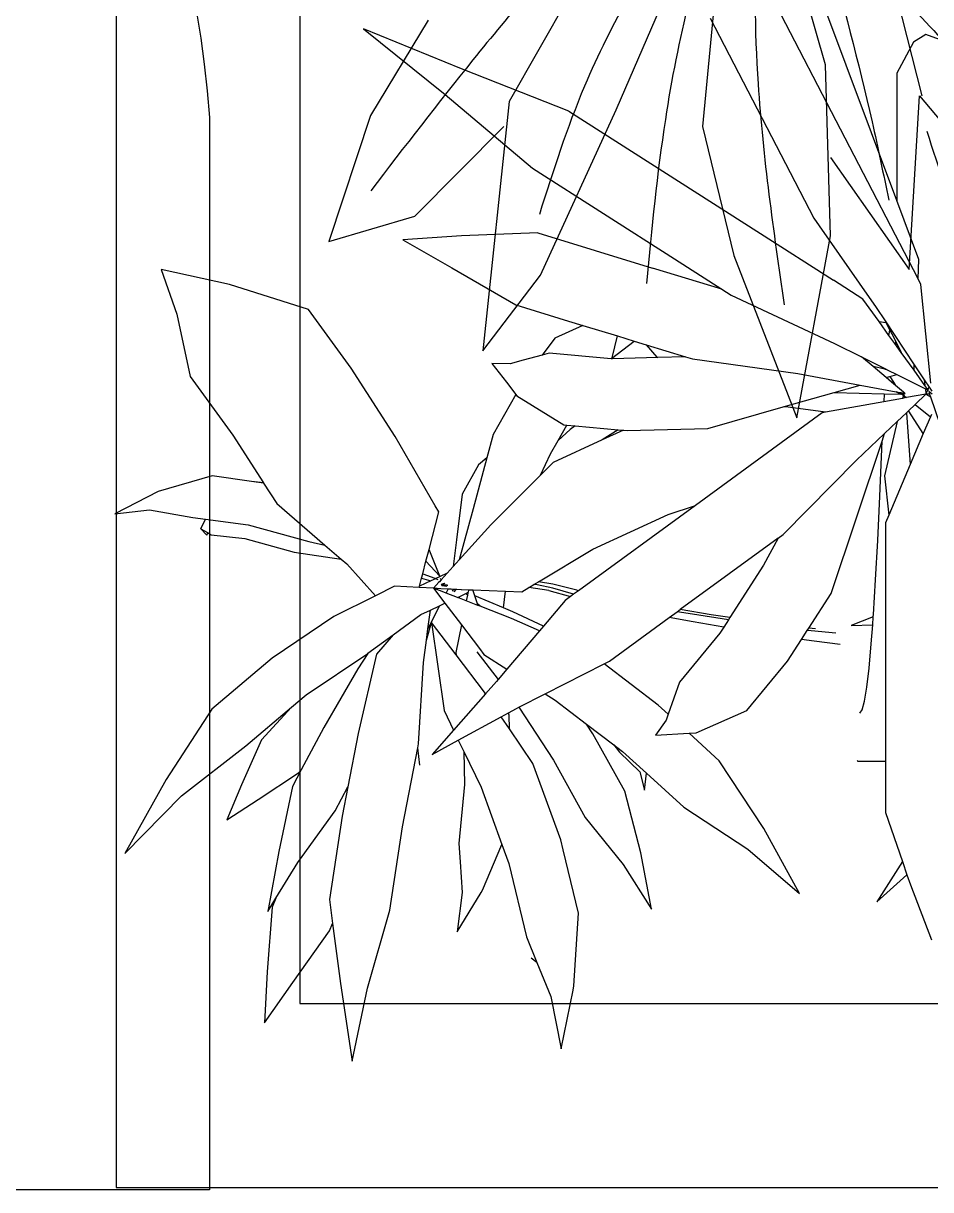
# Model space of a CAD drawing. Header units: metres. Extents: x -22 to 564, y 0 to 143.
# Drawn here: x 224.2923 to 224.5391, y 53.1689 to 53.486 of the extents above; entities that cross this region are included whole.
import ezdxf

# ---------------------------------------------------------------- set-up
doc = ezdxf.new("R2010")
doc.units = ezdxf.units.M
doc.layers.add('XREF 2N NEURO-ONCOLOGIA$0$MOBILIARIO', color=161, linetype='Continuous')
doc.layers.add('XREF 2N NEURO-ONCOLOGIA$0$Mobiliario Fijo', color=40, linetype='Continuous')

# ---------------------------------------------------------------- blocks, each defined once
blk = doc.blocks.new('XREF 2N NEURO-ONCOLOGIA$0$Ref Arq Nivel 2$0$Silla 2')
blk.add_lwpolyline([(-0.21538, -0.29), (-0.21538, -0.025), (-0.26923, -0.025), (-0.26923, -0.29, 0.928571), (0.26923, -0.29), (0.26923, -0.025), (0.21538, -0.025), (0.21538, -0.29, -0.928571)], format="xyb", close=True)
blk = doc.blocks.new('XREF 2N NEURO-ONCOLOGIA$0$A$C3610557F')
at = {"color": 52}
for p, q in [((0.9855, 0.5508), (1.2749, 1.2195)), ((0.9716, 0.8764), (0.7939, 0.5659)), ((1.3595, 0.6309), (1.2893, 0.8764)), ((1.1725, 0.8664), (1.1398, 0.5208)), ((1.5324, 0.5759), (1.4763, 0.7962)), ((0.649, 0.7112), (0.5462, 0.5408)), ((1.3688, 0.3255), (1.3595, 0.6309)), ((0.7939, 0.5659), (0.7471, 0.1201)), ((1.509, 0.2654), (1.5278, 0.5759)), ((1.5278, 0.5759), (1.7708, 0.2854)), ((0.85, 0.2554), (0.9855, 0.5508)), ((0.5462, 0.5408), (0.4713, 0.3154)), ((0.6256, 0.3606), (0.7846, 0.5208)), ((1.1398, 0.5208), (1.1959, 0.2905)), ((1.3688, 0.4658), (1.509, 0.2654)), ((0.4713, 0.3154), (0.6256, 0.3606)), ((1.3081, 0), (1.3688, 0.3255)), ((1.1959, 0.2905), (1.3081, 0)), ((0.7471, 0.1201), (0.85, 0.2554))]:
    blk.add_line(p, q, dxfattribs=at)
at = {"color": 104, "ltscale": 0.3}
for points in [[(1.2984, 1.1876), (1.4514, 0.988), (1.6214, 0.8097), (1.9018, 0.5846), (1.9953, 0.5039)], [(1.2347, 1.1664), (1.0988, 0.9158), (0.9288, 0.5931), (0.8481, 0.3638)], [(1.273, 1.1494), (1.239, 0.8861), (1.239, 0.5973), (1.2857, 0.2024)], [(1.188, 1.1367), (0.9373, 0.8819), (0.7291, 0.6398), (0.5464, 0.4062)], [(1.29, 1.1324), (1.3622, 0.8479), (1.4429, 0.5294), (1.4727, 0.3892)], [(1.1965, 1.0177), (1.1157, 0.746), (1.0733, 0.5336), (1.0393, 0.2406)], [(1.5109, 0.7375), (1.7233, 0.4869), (1.8253, 0.317)], [(1.5406, 0.5124), (1.5959, 0.3128), (1.6044, 0.2491)]]:
    blk.add_spline(points, degree=3, dxfattribs=at)
blk = doc.blocks.new('XREF 2N NEURO-ONCOLOGIA$0$PLANTA CIRCULAR-02')
at = {"color": 72}
for p, q in [((-0.25179, 0.17367), (-0.24577, 0.21329)), ((-0.24577, 0.21329), (-0.23803, 0.17604)), ((-0.14427, 0.18025), (-0.13896, 0.20693)), ((-0.13896, 0.20693), (-0.1329, 0.177)), ((-0.29066, 0.19375), (-0.27613, 0.17302)), ((-0.28917, 0.16762), (-0.29066, 0.19375)), ((-0.15135, 0.16285), (-0.14427, 0.18025)), ((-0.27613, 0.17302), (-0.25742, 0.14676)), ((-0.25581, 0.14293), (-0.25179, 0.17367)), ((-0.23803, 0.17604), (-0.22651, 0.13608)), ((-0.1329, 0.177), (-0.13246, 0.17483)), ((-0.13246, 0.17483), (-0.13045, 0.14293)), ((-0.2867, 0.13462), (-0.28917, 0.16762)), ((-0.15664, 0.14984), (-0.15135, 0.16285)), ((-0.16571, 0.11237), (-0.15664, 0.14984)), ((0.03957, 0.12318), (0.0503, 0.15126)), ((-0.25742, 0.14676), (-0.25581, 0.14293)), ((-0.19213, 0.14717), (-0.17993, 0.12715)), ((-0.1896, 0.12706), (-0.19213, 0.14717)), ((-0.25741, 0.13075), (-0.25581, 0.14293)), ((-0.13011, 0.13767), (-0.13796, 0.10525)), ((-0.13045, 0.14293), (-0.13011, 0.13767)), ((-0.28891, 0.13674), (-0.28476, 0.12997)), ((-0.2833, 0.10621), (-0.28891, 0.13674)), ((-0.28476, 0.12997), (-0.2867, 0.13462)), ((-0.22651, 0.13608), (-0.22001, 0.09352)), ((-0.10724, 0.11289), (-0.09284, 0.13569)), ((-0.09284, 0.13569), (-0.09825, 0.1069)), ((0.02246, 0.13195), (0.03779, 0.11805)), ((0.03545, 0.11127), (0.02246, 0.13195)), ((-0.28476, 0.12997), (-0.27358, 0.11173)), ((-0.25091, 0.08819), (-0.25741, 0.13075)), ((-0.19066, 0.11152), (-0.1896, 0.12706)), ((-0.17993, 0.12715), (-0.17917, 0.1259)), ((-0.17917, 0.1259), (-0.16926, 0.10263)), ((-0.04346, 0.10501), (-0.01706, 0.12754)), ((-0.01706, 0.12754), (-0.03535, 0.09444)), ((0.03779, 0.11805), (0.03957, 0.12318)), ((0.03545, 0.11127), (0.03779, 0.11805)), ((-0.27358, 0.11173), (-0.25453, 0.08532)), ((-0.1913, 0.102), (-0.19066, 0.11152)), ((-0.16926, 0.10263), (-0.16571, 0.11237)), ((-0.12667, 0.08886), (-0.10724, 0.11289)), ((0.02681, 0.08627), (0.03545, 0.11127)), ((-0.36204, 0.10721), (-0.3331, 0.0778)), ((-0.34083, 0.06946), (-0.36204, 0.10721)), ((-0.27637, 0.07292), (-0.2833, 0.10621)), ((-0.18846, 0.07199), (-0.1913, 0.102)), ((-0.17994, 0.07331), (-0.16926, 0.10263)), ((-0.13796, 0.10525), (-0.13919, 0.10019)), ((-0.09825, 0.1069), (-0.10649, 0.07541)), ((-0.07631, 0.08354), (-0.04346, 0.10501)), ((-0.13919, 0.10019), (-0.15342, 0.06113)), ((-0.30982, 0.08997), (-0.2939, 0.07964)), ((-0.30231, 0.07211), (-0.30982, 0.08997)), ((-0.22001, 0.09352), (-0.2123, 0.05321)), ((-0.03535, 0.09444), (-0.05811, 0.0598)), ((-0.25453, 0.08532), (-0.24803, 0.07317)), ((-0.24803, 0.07317), (-0.25091, 0.08819)), ((-0.14287, 0.05953), (-0.12667, 0.08886)), ((-0.0954, 0.06619), (-0.07631, 0.08354)), ((0.02681, 0.0601), (0.02681, 0.08627)), ((-0.3331, 0.0778), (-0.30019, 0.05211)), ((-0.2939, 0.07964), (-0.27325, 0.06594)), ((-0.29213, 0.04903), (-0.30231, 0.07211)), ((-0.2718, 0.06437), (-0.27637, 0.07292)), ((-0.24281, 0.04587), (-0.24803, 0.07317)), ((-0.18871, 0.05511), (-0.17994, 0.07331)), ((-0.18871, 0.05511), (-0.18846, 0.07199)), ((-0.10649, 0.07541), (-0.12269, 0.04608)), ((-0.09875, 0.06542), (-0.09628, 0.07483)), ((-0.09628, 0.07483), (-0.0954, 0.06619)), ((-0.31755, 0.03338), (-0.34083, 0.06946)), ((-0.27325, 0.06594), (-0.2718, 0.06437)), ((-0.10756, 0.05513), (-0.0954, 0.06619)), ((-0.26025, 0.04278), (-0.2718, 0.06437)), ((-0.21113, 0.0621), (-0.2123, 0.05321)), ((-0.15342, 0.06113), (-0.16543, 0.04347)), ((-0.10918, 0.05534), (-0.09875, 0.06542)), ((-0.05811, 0.0598), (-0.07353, 0.04579)), ((0.0123, 0.05942), (0.01266, 0.0601)), ((0.02681, 0.0601), (0.01266, 0.0601)), ((0.02681, -0.06178), (0.02681, 0.0601)), ((-0.20489, 0.05654), (-0.19153, 0.04925)), ((-0.19398, 0.04418), (-0.20489, 0.05654)), ((-0.19153, 0.04925), (-0.18871, 0.05511)), ((-0.16063, 0.03244), (-0.14287, 0.05953)), ((-0.11204, 0.05171), (-0.10918, 0.05534)), ((-0.11204, 0.05171), (-0.10756, 0.05513)), ((-0.30019, 0.05211), (-0.27675, 0.03236)), ((-0.27675, 0.03236), (-0.29213, 0.04903)), ((-0.2123, 0.05321), (-0.21191, 0.0512)), ((-0.21191, 0.0512), (-0.2094, 0.00956)), ((-0.19153, 0.04925), (-0.16962, 0.0373)), ((-0.12598, 0.04106), (-0.11204, 0.05171)), ((-0.24284, 0.01284), (-0.26025, 0.04278)), ((-0.23342, 0.00542), (-0.24281, 0.04587)), ((-0.19879, 0.03419), (-0.19398, 0.04418)), ((-0.17757, 0.0256), (-0.19398, 0.04418)), ((-0.16543, 0.04347), (-0.16962, 0.0373)), ((-0.16543, 0.04347), (-0.16553, 0.03647)), ((-0.12269, 0.04608), (-0.12598, 0.04106)), ((-0.0907, 0.04679), (-0.07353, 0.04579)), ((-0.08527, 0.03914), (-0.0907, 0.04679)), ((-0.07353, 0.04579), (-0.06991, 0.04557)), ((-0.06991, 0.04557), (-0.044, 0.03413)), ((-0.16962, 0.0373), (-0.16586, 0.03524)), ((-0.16553, 0.03647), (-0.16586, 0.03524)), ((-0.14206, 0.02878), (-0.12598, 0.04106)), ((-0.08421, 0.03608), (-0.08937, 0.03139)), ((-0.08421, 0.03608), (-0.08527, 0.03914)), ((-0.0785, 0.01968), (-0.08421, 0.03608)), ((-0.28665, 0.00735), (-0.31755, 0.03338)), ((-0.27675, 0.03236), (-0.26929, 0.02608)), ((-0.20529, -0.01091), (-0.19879, 0.03419)), ((-0.16586, 0.03524), (-0.16188, 0.03307)), ((-0.16188, 0.03307), (-0.16063, 0.03244)), ((-0.16063, 0.03244), (-0.14708, 0.02557)), ((-0.08937, 0.03139), (-0.11697, 0.0103)), ((-0.044, 0.03413), (-0.02333, 0.009)), ((0.01372, 0.03542), (0.01491, 0.03372)), ((0.01491, 0.03372), (0.01609, 0.02933)), ((-0.26929, 0.02608), (-0.23787, 0.00496)), ((-0.17817, 0.02473), (-0.19264, 0.00572)), ((-0.17757, 0.0256), (-0.17817, 0.02473)), ((-0.17197, 0.01925), (-0.17757, 0.0256)), ((-0.14708, 0.02557), (-0.14206, 0.02878)), ((-0.14708, 0.02557), (-0.11697, 0.0103)), ((0.01609, 0.02933), (0.01725, 0.02224)), ((-0.18209, 0.00414), (-0.17121, 0.01835)), ((-0.17121, 0.01835), (-0.17197, 0.01925)), ((-0.16669, 0.01302), (-0.17121, 0.01835)), ((-0.05782, -0.00545), (-0.0785, 0.01968)), ((0.01725, 0.02224), (0.01841, 0.01248)), ((-0.23787, 0.00496), (-0.24284, 0.01284)), ((-0.17845, 0.00549), (-0.16669, 0.01302)), ((-0.15004, -0.00661), (-0.16669, 0.01302)), ((0.01841, 0.01248), (0.01956, 0.00008)), ((-0.2551, -0.01386), (-0.28665, 0.00735)), ((-0.2094, 0.00956), (-0.20784, -0.0018)), ((-0.11697, 0.0103), (-0.11422, 0.00891)), ((-0.11422, 0.00891), (-0.08375, -0.01331)), ((-0.02333, 0.009), (-0.01613, -0.00216)), ((-0.23787, 0.00496), (-0.23774, 0.00487)), ((-0.23774, 0.00487), (-0.2248, -0.00454)), ((-0.2248, -0.00454), (-0.23342, 0.00542)), ((-0.19264, 0.00572), (-0.20529, -0.01091)), ((-0.19277, 0.00452), (-0.19264, 0.00572)), ((-0.18994, -0.00958), (-0.19277, 0.00452)), ((-0.18994, -0.00958), (-0.18076, 0.00246)), ((-0.18076, 0.00246), (-0.17845, 0.00549)), ((0.00367, 0.00046), (-0.0097, -0.00122)), ((0.01956, 0.00008), (0.02028, -0.00965)), ((-0.2248, -0.00454), (-0.21062, -0.01484)), ((-0.20784, -0.0018), (-0.20704, -0.00765)), ((-0.20784, -0.0018), (-0.20529, -0.01091)), ((-0.05588, -0.00846), (-0.05782, -0.00545)), ((-0.0097, -0.00122), (-0.01613, -0.00216)), ((-0.01613, -0.00216), (-0.01314, -0.00679)), ((0.0015, -0.00545), (-0.01112, -0.00654)), ((-0.20704, -0.00765), (-0.20547, -0.01074)), ((-0.20704, -0.00765), (-0.20574, -0.01714)), ((-0.20547, -0.01074), (-0.20109, -0.01933)), ((-0.20529, -0.01091), (-0.20547, -0.01074)), ((-0.19835, -0.02063), (-0.18994, -0.00958)), ((-0.15004, -0.00661), (-0.16431, -0.01296)), ((-0.14803, -0.00898), (-0.16359, -0.01629)), ((-0.14803, -0.00898), (-0.15004, -0.00661)), ((-0.13686, -0.02214), (-0.14803, -0.00898)), ((-0.07146, -0.01111), (-0.08375, -0.01331)), ((-0.05588, -0.00846), (-0.07146, -0.01111)), ((-0.05348, -0.01218), (-0.05588, -0.00846)), ((-0.01112, -0.00654), (-0.01314, -0.00679)), ((-0.01314, -0.00679), (-0.0124, -0.00794)), ((-0.00892, -0.00757), (-0.0124, -0.00794)), ((-0.0124, -0.00794), (-0.001, -0.02562)), ((0.00928, -0.00925), (0.02028, -0.00965)), ((0.02059, -0.01371), (0.00928, -0.00925)), ((0.02028, -0.00965), (0.02059, -0.01371)), ((-0.23391, -0.02449), (-0.2551, -0.01386)), ((-0.21062, -0.01484), (-0.20574, -0.01714)), ((-0.20574, -0.01714), (-0.20109, -0.01933)), ((-0.16431, -0.01296), (-0.18043, -0.01916)), ((-0.16359, -0.01629), (-0.16849, -0.01832)), ((-0.08375, -0.01331), (-0.07962, -0.01632)), ((-0.0719, -0.01503), (-0.07962, -0.01632)), ((-0.07962, -0.01632), (-0.07807, -0.01746)), ((-0.06234, -0.01483), (-0.07807, -0.01746)), ((-0.02798, -0.05398), (-0.07807, -0.01746)), ((-0.05348, -0.01218), (-0.0719, -0.01503)), ((-0.05272, -0.01336), (-0.06234, -0.01483)), ((-0.05272, -0.01336), (-0.05348, -0.01218)), ((-0.0355, -0.04007), (-0.05272, -0.01336)), ((0.02059, -0.01371), (0.02068, -0.01495)), ((0.02068, -0.01495), (0.02179, -0.03257)), ((-0.20421, -0.02832), (-0.19835, -0.02063)), ((-0.20109, -0.01933), (-0.19835, -0.02063)), ((-0.19199, -0.02362), (-0.19778, -0.02585)), ((-0.19098, -0.02323), (-0.19199, -0.02362)), ((-0.19199, -0.02362), (-0.1915, -0.02385)), ((-0.1915, -0.02385), (-0.19098, -0.02323)), ((-0.19118, -0.024), (-0.19094, -0.02321)), ((-0.19094, -0.02321), (-0.19098, -0.02323)), ((-0.18746, -0.02187), (-0.19094, -0.02321)), ((-0.18155, -0.0196), (-0.18746, -0.02187)), ((-0.18686, -0.02487), (-0.18746, -0.02187)), ((-0.16849, -0.01832), (-0.18306, -0.02438)), ((-0.18179, -0.02038), (-0.18306, -0.02438)), ((-0.18043, -0.01916), (-0.18179, -0.02038)), ((-0.18155, -0.0196), (-0.18179, -0.02038)), ((-0.18043, -0.01916), (-0.18155, -0.0196)), ((-0.16849, -0.01832), (-0.16737, -0.02682)), ((-0.13424, -0.02406), (-0.13686, -0.02214)), ((-0.24857, -0.0408), (-0.23391, -0.02449)), ((-0.22412, -0.0294), (-0.23391, -0.02449)), ((-0.21153, -0.02872), (-0.22412, -0.0294)), ((-0.20421, -0.02832), (-0.21153, -0.02872)), ((-0.21153, -0.02872), (-0.21134, -0.02946)), ((-0.21134, -0.02946), (-0.21032, -0.03341)), ((-0.20562, -0.03212), (-0.21134, -0.02946)), ((-0.19807, -0.02596), (-0.20421, -0.02832)), ((-0.20421, -0.02832), (-0.19667, -0.02802)), ((-0.20056, -0.02812), (-0.20421, -0.02832)), ((-0.20146, -0.03137), (-0.20421, -0.02832)), ((-0.20033, -0.03025), (-0.19737, -0.0294)), ((-0.20033, -0.03025), (-0.19981, -0.0296)), ((-0.19748, -0.0293), (-0.19981, -0.0296)), ((-0.19778, -0.02585), (-0.19807, -0.02596)), ((-0.19778, -0.02585), (-0.19672, -0.02792)), ((-0.1972, -0.02984), (-0.19706, -0.02967)), ((-0.1957, -0.02786), (-0.19672, -0.02792)), ((-0.19672, -0.02792), (-0.19667, -0.02802)), ((-0.19667, -0.02802), (-0.19568, -0.02798)), ((-0.19524, -0.02784), (-0.1957, -0.02786)), ((-0.19568, -0.02798), (-0.1957, -0.02786)), ((-0.19568, -0.02798), (-0.19521, -0.02796)), ((-0.19524, -0.02784), (-0.1953, -0.02763)), ((-0.19521, -0.02796), (-0.19524, -0.02784)), ((-0.19521, -0.02796), (-0.19359, -0.02789)), ((-0.19453, -0.02692), (-0.19417, -0.02729)), ((-0.19417, -0.02729), (-0.19359, -0.02789)), ((-0.19367, -0.02642), (-0.19261, -0.02769)), ((-0.19359, -0.02789), (-0.19248, -0.02785)), ((-0.19229, -0.02768), (-0.19261, -0.02769)), ((-0.19261, -0.02769), (-0.19248, -0.02785)), ((-0.19248, -0.02785), (-0.19234, -0.02784)), ((-0.19234, -0.02784), (-0.19229, -0.02768)), ((-0.19234, -0.02784), (-0.1901, -0.02775)), ((-0.18987, -0.02754), (-0.19229, -0.02768)), ((-0.1915, -0.02385), (-0.19118, -0.024)), ((-0.19118, -0.024), (-0.18771, -0.02563)), ((-0.18987, -0.02754), (-0.1901, -0.02775)), ((-0.1901, -0.02775), (-0.18631, -0.02759)), ((-0.18636, -0.02735), (-0.18987, -0.02754)), ((-0.18686, -0.02487), (-0.18771, -0.02563)), ((-0.18771, -0.02563), (-0.18694, -0.026)), ((-0.18666, -0.02588), (-0.18694, -0.026)), ((-0.18694, -0.026), (-0.1866, -0.02616)), ((-0.18666, -0.02588), (-0.18686, -0.02487)), ((-0.1866, -0.02616), (-0.18666, -0.02588)), ((-0.1866, -0.02616), (-0.18649, -0.02621)), ((-0.18636, -0.02735), (-0.18658, -0.02625)), ((-0.18631, -0.02759), (-0.18636, -0.02735)), ((-0.18631, -0.02759), (-0.18404, -0.0275)), ((-0.18306, -0.02438), (-0.18404, -0.0275)), ((-0.18404, -0.0275), (-0.16737, -0.02682)), ((-0.16737, -0.02682), (-0.159, -0.02649)), ((-0.159, -0.02649), (-0.15541, -0.02865)), ((-0.14535, -0.02713), (-0.15541, -0.02865)), ((-0.15541, -0.02865), (-0.15511, -0.02883)), ((-0.15511, -0.02883), (-0.15285, -0.0302)), ((-0.14317, -0.02844), (-0.15124, -0.03001)), ((-0.14535, -0.02713), (-0.13424, -0.02406)), ((-0.13099, -0.02731), (-0.14327, -0.03042)), ((-0.1326, -0.02525), (-0.14317, -0.02844)), ((-0.1326, -0.02525), (-0.13424, -0.02406)), ((-0.13017, -0.02702), (-0.1326, -0.02525)), ((-0.13017, -0.02702), (-0.13099, -0.02731)), ((-0.07029, -0.07069), (-0.13017, -0.02702)), ((-0.001, -0.02562), (0.02509, -0.1035)), ((-0.21032, -0.03341), (-0.20562, -0.03212)), ((-0.21032, -0.03341), (-0.20973, -0.03571)), ((-0.20973, -0.03571), (-0.20359, -0.03344)), ((-0.20973, -0.03571), (-0.20807, -0.04213)), ((-0.20106, -0.03455), (-0.20807, -0.04213)), ((-0.20106, -0.03455), (-0.20651, -0.04819)), ((-0.20327, -0.03321), (-0.20562, -0.03212)), ((-0.20359, -0.03344), (-0.20327, -0.03321)), ((-0.20359, -0.03344), (-0.20314, -0.03327)), ((-0.20314, -0.03327), (-0.20327, -0.03321)), ((-0.20314, -0.03327), (-0.20193, -0.03282)), ((-0.20108, -0.03423), (-0.20309, -0.0333)), ((-0.20158, -0.03198), (-0.20128, -0.03177)), ((-0.20117, -0.03169), (-0.20146, -0.03137)), ((-0.20128, -0.03177), (-0.20117, -0.03169)), ((-0.20031, -0.03265), (-0.20117, -0.03169)), ((-0.20096, -0.03429), (-0.20108, -0.03423)), ((-0.20096, -0.03429), (-0.20106, -0.03455)), ((-0.20086, -0.03433), (-0.20106, -0.03455)), ((-0.20086, -0.03433), (-0.20096, -0.03429)), ((-0.19728, -0.03599), (-0.20086, -0.03433)), ((-0.20031, -0.03265), (-0.2006, -0.03338)), ((-0.1972, -0.02984), (-0.20033, -0.03025)), ((-0.19875, -0.03079), (-0.20033, -0.03025)), ((-0.19728, -0.03599), (-0.20031, -0.03265)), ((-0.19858, -0.03084), (-0.19875, -0.03079)), ((-0.19868, -0.03086), (-0.19875, -0.03079)), ((-0.19841, -0.0309), (-0.19858, -0.03084)), ((-0.1972, -0.02984), (-0.19684, -0.0299)), ((-0.15124, -0.03001), (-0.15285, -0.0302)), ((-0.15285, -0.0302), (-0.15051, -0.03161)), ((-0.14327, -0.03042), (-0.15051, -0.03161)), ((-0.15051, -0.03161), (-0.12272, -0.04835)), ((0.02179, -0.03257), (0.02287, -0.05273)), ((-0.25141, -0.04325), (-0.24857, -0.0408)), ((-0.1942, -0.03941), (-0.19728, -0.03599)), ((-0.19116, -0.04278), (-0.1942, -0.03941)), ((-0.19243, -0.05312), (-0.1942, -0.03941)), ((-0.02798, -0.05398), (-0.0355, -0.04007)), ((-0.30075, -0.05371), (-0.27549, -0.04685)), ((-0.27549, -0.04685), (-0.25141, -0.04325)), ((-0.2597, -0.05039), (-0.25141, -0.04325)), ((-0.20807, -0.04213), (-0.20651, -0.04819)), ((-0.17487, -0.06082), (-0.19116, -0.04278)), ((-0.18402, -0.06887), (-0.19116, -0.04278)), ((-0.29902, -0.06068), (-0.26791, -0.05225)), ((-0.28429, -0.07158), (-0.2597, -0.05039)), ((-0.26791, -0.05225), (-0.2597, -0.05039)), ((-0.20651, -0.04819), (-0.20155, -0.06743)), ((-0.18957, -0.07639), (-0.19243, -0.05312)), ((-0.12272, -0.04835), (-0.08429, -0.06607)), ((0.02287, -0.05273), (0.02393, -0.0754)), ((-0.32008, -0.05541), (-0.32314, -0.05877)), ((-0.32314, -0.05877), (-0.31981, -0.05678)), ((-0.32314, -0.05877), (-0.32072, -0.06364)), ((-0.31981, -0.05678), (-0.32008, -0.05541)), ((-0.31981, -0.05678), (-0.31789, -0.05563)), ((-0.31789, -0.05563), (-0.30075, -0.05371)), ((-0.02798, -0.05398), (-0.02554, -0.05576)), ((-0.02554, -0.05576), (0.01204, -0.09375)), ((-0.34938, -0.06841), (-0.32727, -0.06454)), ((-0.32727, -0.06454), (-0.32072, -0.06364)), ((-0.32072, -0.06364), (-0.29902, -0.06068)), ((-0.14949, -0.08617), (-0.17487, -0.06082)), ((0.02847, -0.06569), (0.02681, -0.06178)), ((-0.36714, -0.0664), (-0.34938, -0.06841)), ((-0.34499, -0.07784), (-0.36714, -0.0664)), ((-0.20333, -0.0705), (-0.2238, -0.10583)), ((-0.20155, -0.06743), (-0.20333, -0.0705)), ((-0.17696, -0.09495), (-0.18402, -0.06887)), ((-0.08429, -0.06607), (-0.07029, -0.07069)), ((-0.00556, -0.11789), (-0.07029, -0.07069)), ((0.02637, -0.08581), (0.02847, -0.06569)), ((0.03942, -0.09152), (0.02847, -0.06569)), ((-0.29106, -0.0821), (-0.28429, -0.07158)), ((-0.18119, -0.0914), (-0.18957, -0.07639)), ((0.02393, -0.0754), (0.02509, -0.1035)), ((-0.31742, -0.08571), (-0.34499, -0.07784)), ((-0.29733, -0.08296), (-0.31742, -0.08571)), ((-0.30676, -0.1065), (-0.29117, -0.08227)), ((-0.29106, -0.0821), (-0.29733, -0.08296)), ((-0.29117, -0.08227), (-0.29733, -0.08296)), ((-0.29117, -0.08227), (-0.29106, -0.0821)), ((-0.14313, -0.09252), (-0.14949, -0.08617)), ((-0.14949, -0.08617), (-0.14439, -0.09704)), ((0.03284, -0.11355), (0.02637, -0.08581)), ((-0.17696, -0.09495), (-0.18119, -0.0914)), ((-0.17371, -0.10696), (-0.17696, -0.09495)), ((-0.118, -0.1041), (-0.14313, -0.09252)), ((0.01204, -0.09375), (0.0264, -0.10742)), ((0.03749, -0.11798), (0.03942, -0.09152)), ((0.04616, -0.10741), (0.03942, -0.09152)), ((-0.14439, -0.09704), (-0.14055, -0.1038)), ((-0.32857, -0.13659), (-0.30676, -0.1065)), ((-0.2238, -0.10583), (-0.24626, -0.14075)), ((-0.16213, -0.12734), (-0.17371, -0.10696)), ((-0.14055, -0.1038), (-0.13608, -0.11167)), ((-0.13436, -0.10939), (-0.14055, -0.1038)), ((-0.10717, -0.1091), (-0.118, -0.1041)), ((-0.10988, -0.10934), (-0.118, -0.1041)), ((0.02509, -0.1035), (0.0264, -0.10742)), ((-0.16165, -0.12672), (-0.13758, -0.1118)), ((-0.13758, -0.1118), (-0.13608, -0.11167)), ((-0.13608, -0.11167), (-0.13176, -0.11129)), ((-0.13176, -0.11129), (-0.13436, -0.10939)), ((-0.13176, -0.11129), (-0.10988, -0.10934)), ((-0.10988, -0.10934), (-0.10717, -0.1091)), ((-0.10717, -0.1091), (-0.10516, -0.10892)), ((-0.10516, -0.10892), (-0.06398, -0.11004)), ((-0.06398, -0.11004), (-0.02541, -0.12098)), ((0.0264, -0.10742), (0.03284, -0.11355)), ((0.04616, -0.10741), (0.03868, -0.11886)), ((0.0498, -0.11599), (0.04616, -0.10741)), ((0.04985, -0.12617), (0.05465, -0.11215)), ((-0.00376, -0.11822), (-0.02286, -0.12084)), ((-0.00376, -0.11822), (-0.00556, -0.11789)), ((0.026, -0.12362), (-0.00376, -0.11822)), ((0.03284, -0.11355), (0.03749, -0.11798)), ((0.03749, -0.11798), (0.03858, -0.11901)), ((0.03868, -0.11886), (0.03858, -0.11901)), ((0.03858, -0.11901), (0.03862, -0.11905)), ((0.03868, -0.11886), (0.03862, -0.11905)), ((0.03862, -0.11905), (0.04194, -0.1222)), ((0.04194, -0.1222), (0.0498, -0.11599)), ((0.0503, -0.11718), (0.0498, -0.11599)), ((-0.02286, -0.12084), (-0.02541, -0.12098)), ((-0.02541, -0.12098), (0.00054, -0.12836)), ((0.02621, -0.12773), (0.026, -0.12362)), ((0.03559, -0.12536), (0.026, -0.12362)), ((0.04194, -0.1222), (0.04753, -0.12753)), ((-0.16697, -0.1336), (-0.16213, -0.12734)), ((-0.16213, -0.12734), (-0.16165, -0.12672)), ((0.00054, -0.12836), (0.02621, -0.12773)), ((0.00054, -0.12836), (0.01381, -0.13214)), ((0.01381, -0.13214), (0.03224, -0.12874)), ((0.02621, -0.12773), (0.03431, -0.12753)), ((0.03608, -0.12852), (0.03198, -0.13196)), ((0.03431, -0.12753), (0.03224, -0.12874)), ((0.03224, -0.12874), (0.03426, -0.12837)), ((0.0327, -0.13751), (0.0472, -0.1303)), ((0.03426, -0.12837), (0.03431, -0.12753)), ((0.03426, -0.12837), (0.03438, -0.1282)), ((0.03426, -0.12837), (0.03478, -0.12828)), ((0.03521, -0.12752), (0.03431, -0.12753)), ((0.03478, -0.12828), (0.03615, -0.12802)), ((0.03521, -0.12752), (0.03596, -0.12693)), ((0.03609, -0.12751), (0.03521, -0.12752)), ((0.03677, -0.12557), (0.03559, -0.12536)), ((0.03596, -0.12693), (0.03559, -0.12536)), ((0.03609, -0.12751), (0.03596, -0.12693)), ((0.03615, -0.12846), (0.03608, -0.12852)), ((0.03615, -0.12751), (0.03609, -0.12751)), ((0.03651, -0.1265), (0.03615, -0.12775)), ((0.03615, -0.12775), (0.03615, -0.12751)), ((0.03615, -0.12802), (0.03615, -0.12775)), ((0.03682, -0.1279), (0.03615, -0.12846)), ((0.03615, -0.12802), (0.03682, -0.1279)), ((0.03615, -0.12853), (0.03615, -0.12846)), ((0.03677, -0.12557), (0.03651, -0.1265)), ((0.03651, -0.1265), (0.0375, -0.12571)), ((0.0375, -0.12571), (0.03677, -0.12557)), ((0.04753, -0.12753), (0.0375, -0.12571)), ((0.04666, -0.13475), (0.0491, -0.13108)), ((0.04855, -0.12984), (0.04699, -0.13201)), ((0.0472, -0.1303), (0.04753, -0.12753)), ((0.0472, -0.1303), (0.04847, -0.12967)), ((0.04753, -0.12753), (0.04985, -0.12617)), ((0.04939, -0.1275), (0.04753, -0.12753)), ((0.04753, -0.12753), (0.04847, -0.12967)), ((0.04847, -0.12967), (0.04879, -0.12951)), ((0.04879, -0.12951), (0.04855, -0.12984)), ((0.04855, -0.12984), (0.0491, -0.13108)), ((0.05068, -0.12748), (0.04892, -0.12888)), ((0.04892, -0.12888), (0.04939, -0.1275)), ((0.0491, -0.13108), (0.05045, -0.12904)), ((0.04939, -0.1275), (0.04985, -0.12617)), ((-0.33541, -0.16831), (-0.32857, -0.13659)), ((-0.1744, -0.1432), (-0.16697, -0.1336)), ((-0.01802, -0.138), (0.01381, -0.13214)), ((0.02722, -0.13595), (0.0205, -0.14158)), ((0.02995, -0.13366), (0.02722, -0.13595)), ((0.02722, -0.13595), (0.02909, -0.13649)), ((0.02909, -0.13649), (0.03095, -0.13358)), ((0.02909, -0.13649), (0.0327, -0.13751)), ((0.03198, -0.13196), (0.02995, -0.13366)), ((0.02995, -0.13366), (0.03095, -0.13358)), ((0.03095, -0.13358), (0.03198, -0.13196)), ((0.04699, -0.13201), (0.04146, -0.13969)), ((0.04157, -0.14242), (0.04666, -0.13475)), ((0.05003, -0.13319), (0.04494, -0.18357)), ((0.04666, -0.13475), (0.04699, -0.13201)), ((-0.24626, -0.14075), (-0.26808, -0.17084)), ((-0.07191, -0.14553), (-0.01802, -0.138)), ((0.01464, -0.1465), (0.02645, -0.14063)), ((0.0205, -0.14158), (0.01464, -0.1465)), ((0.02641, -0.14021), (0.0205, -0.14158)), ((0.02676, -0.14013), (0.02641, -0.14021)), ((0.02665, -0.14031), (0.02641, -0.14021)), ((0.02645, -0.14063), (0.02805, -0.13983)), ((0.02645, -0.14063), (0.02665, -0.14031)), ((0.02664, -0.16494), (0.04157, -0.14242)), ((0.02665, -0.14031), (0.02676, -0.14013)), ((0.02805, -0.13983), (0.02676, -0.14013)), ((0.02805, -0.13983), (0.0327, -0.13751)), ((0.04146, -0.13969), (0.03488, -0.14882)), ((0.04146, -0.13969), (0.04157, -0.14242)), ((-0.16501, -0.14304), (-0.1744, -0.1432)), ((-0.15834, -0.14484), (-0.16501, -0.14304)), ((-0.14862, -0.14749), (-0.15834, -0.14484)), ((-0.14513, -0.14843), (-0.14862, -0.14749)), ((-0.14227, -0.15603), (-0.14862, -0.14749)), ((-0.11333, -0.14561), (-0.14513, -0.14843)), ((-0.11271, -0.14555), (-0.11333, -0.14561)), ((-0.11333, -0.14561), (-0.11329, -0.14566)), ((-0.11329, -0.14566), (-0.11295, -0.14612)), ((-0.11329, -0.14566), (-0.10163, -0.15461)), ((-0.11295, -0.14612), (-0.11018, -0.15722)), ((-0.08961, -0.14618), (-0.11271, -0.14555)), ((-0.09557, -0.15276), (-0.09003, -0.14635)), ((-0.09557, -0.15276), (-0.07533, -0.14657)), ((-0.09003, -0.14635), (-0.08961, -0.14618)), ((-0.07533, -0.14657), (-0.08961, -0.14618)), ((-0.07533, -0.14657), (-0.07191, -0.14553)), ((0.00079, -0.15339), (0.01464, -0.1465)), ((0.03488, -0.14882), (0.03155, -0.15344)), ((0.03289, -0.15272), (0.03488, -0.14882)), ((-0.11018, -0.15722), (-0.10163, -0.15461)), ((-0.10163, -0.15461), (-0.09557, -0.15276)), ((-0.05214, -0.1781), (0.00079, -0.15339)), ((0.03155, -0.15344), (0.02861, -0.15753)), ((0.03204, -0.15318), (0.03155, -0.15344)), ((0.03169, -0.15506), (0.03289, -0.15272)), ((0.03169, -0.15506), (0.03192, -0.15406)), ((0.03192, -0.15406), (0.03204, -0.15318)), ((0.03289, -0.15272), (0.03204, -0.15318)), ((-0.12783, -0.16262), (-0.14227, -0.15603)), ((-0.12783, -0.16262), (-0.11018, -0.15722)), ((0.02861, -0.15753), (0.02352, -0.16459)), ((0.02706, -0.16412), (0.0291, -0.16014)), ((0.02861, -0.15753), (0.02871, -0.15837)), ((0.02871, -0.15837), (0.0291, -0.16014)), ((0.0291, -0.16014), (0.03, -0.15836)), ((0.03, -0.15836), (0.03169, -0.15506)), ((-0.1621, -0.1731), (-0.13513, -0.16485)), ((-0.13513, -0.16485), (-0.12783, -0.16262)), ((0.02352, -0.16459), (0.01527, -0.17604)), ((0.02213, -0.17174), (0.02664, -0.16494)), ((0.02352, -0.16459), (0.02706, -0.16412)), ((0.02664, -0.16494), (0.02706, -0.16412)), ((-0.34339, -0.19115), (-0.33541, -0.16831)), ((-0.26808, -0.17084), (-0.30848, -0.18356)), ((0.01343, -0.18418), (0.02213, -0.17174)), ((-0.1949, -0.19207), (-0.1621, -0.1731)), ((-0.05683, -0.1811), (-0.05214, -0.1781)), ((0.01527, -0.17604), (0.00022, -0.18567)), ((-0.30848, -0.18356), (-0.34339, -0.19115)), ((-0.05683, -0.1811), (-0.09227, -0.19193)), ((-0.08104, -0.19658), (-0.05683, -0.1811)), ((-0.00707, -0.21348), (0.01343, -0.18418)), ((0.04494, -0.18357), (0.04348, -0.18639)), ((-0.03709, -0.20953), (0.00022, -0.18567)), ((0.04348, -0.18639), (-0.03349, -0.33488)), ((0.04348, -0.18639), (0.04391, -0.19637)), ((-0.21989, -0.20638), (-0.1949, -0.19207)), ((-0.15362, -0.243), (-0.08104, -0.19658)), ((-0.15087, -0.20985), (-0.09227, -0.19193)), ((0.04391, -0.19637), (0.03269, -0.22639)), ((-0.1899, -0.20844), (-0.21989, -0.20638)), ((-0.15087, -0.20985), (-0.1899, -0.20844)), ((-0.13499, -0.27214), (-0.03709, -0.20953)), ((-0.00986, -0.21747), (-0.00707, -0.21348)), ((-0.06283, -0.31967), (-0.00986, -0.21747)), ((0.03269, -0.22639), (-0.00794, -0.33504)), ((0.03259, -0.2269), (0.03269, -0.22639)), ((0.03259, -0.29147), (0.03259, -0.2269)), ((-0.19825, -0.28068), (-0.15362, -0.243)), ((-0.13499, -0.27214), (-0.18995, -0.29365)), ((-0.24006, -0.31424), (-0.19825, -0.28068)), ((0.04115, -0.30734), (0.03259, -0.29147)), ((-0.18995, -0.29365), (-0.24006, -0.31424)), ((0.04753, -0.31131), (0.04115, -0.30734)), ((0.05826, -0.30734), (0.04753, -0.31131))]:
    blk.add_line(p, q, dxfattribs=at)
at = {"color": 54}
blk.add_line((-0.15135, 0.16285), (-0.15424, 0.16063), dxfattribs=at)
blk = doc.blocks.new('XREF 2N NEURO-ONCOLOGIA')
at = {"layer": 'XREF 2N NEURO-ONCOLOGIA$0$Mobiliario Fijo', "transparency": 33554687, "elevation": 0}
for points in [[(19.71843, 22.72371), (19.71843, 22.17371), (20.26843, 22.17371), (20.26843, 22.72371)], [(19.76843, 22.67371), (19.76843, 22.22371), (20.21843, 22.22371), (20.21843, 22.67371)]]:
    blk.add_lwpolyline(points, close=True, dxfattribs=at)
at = {"color": 2}
for name, p, xscale, yscale, zscale, rotation in [('XREF 2N NEURO-ONCOLOGIA$0$A$C3610557F', (19.9276, 22.73758, 0), 0.1521132627722445, 0.1521132627722445, 0.1521132627722445, 270), ('XREF 2N NEURO-ONCOLOGIA$0$PLANTA CIRCULAR-02', (19.86624, 22.52872, 0), -0.5320720665645394, 0.5320720665645394, 0.5320720665645394, 90.00000000000007)]:
    blk.add_blockref(name, p, dxfattribs=dict(at, xscale=xscale, yscale=yscale, zscale=zscale, rotation=rotation))
at = {"layer": 'XREF 2N NEURO-ONCOLOGIA$0$MOBILIARIO', "xscale": -1.099999999999994, "yscale": 1.099999999999994, "zscale": 1.099999999999994, "rotation": 90}
blk.add_blockref('XREF 2N NEURO-ONCOLOGIA$0$Ref Arq Nivel 2$0$Silla 2', (19.69032, 22.99446, 0), dxfattribs=at)

msp = doc.modelspace()

# ---------------------------------------------------------------- block references
at = {"rotation": 90}
msp.add_blockref('XREF 2N NEURO-ONCOLOGIA', (247.04125, 33.45112), dxfattribs=at)

doc.saveas('drawing.dxf')
